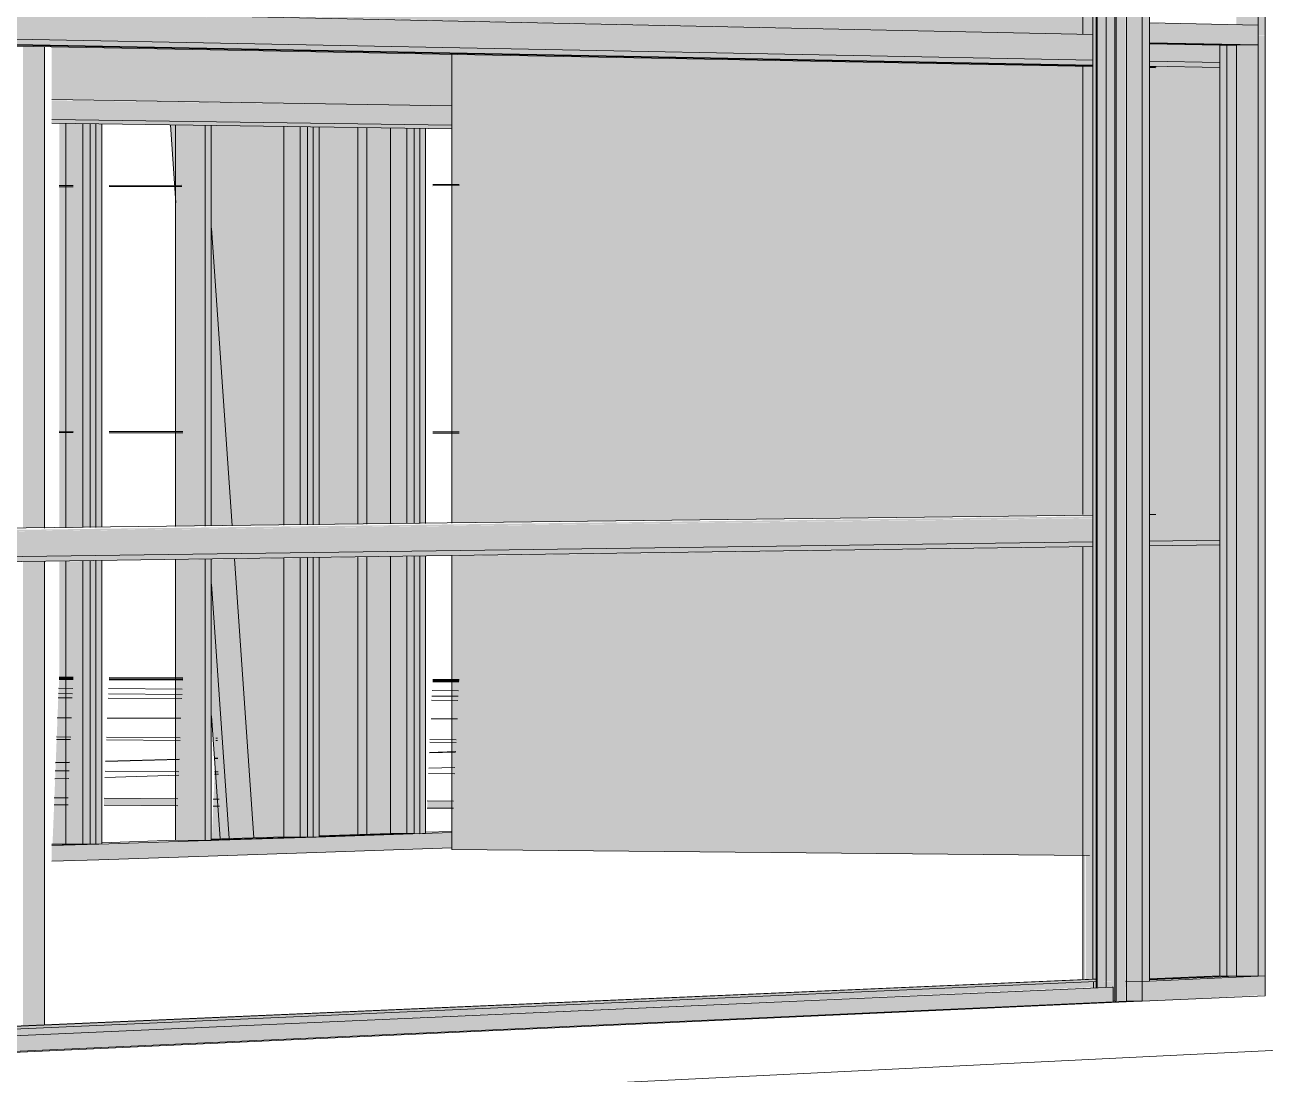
# Model space of a CAD drawing. Header units: inches. Extents: x 30764 to 92544, y -36095 to 66.
# Drawn here: x 92529.21422 to 92529.2595, y 65.97327 to 66.01159 of the extents above; entities that cross this region are included whole.
import ezdxf

# ---------------------------------------------------------------- set-up
doc = ezdxf.new("R2010")
doc.units = ezdxf.units.IN
doc.header["$MEASUREMENT"] = 0
doc.linetypes.add('Dash 1_16_', pattern=[0.125, 0.0625, -0.0625])
doc.linetypes.add('Hidden', pattern=[0.28125, 0.1875, -0.09375])
for name, color, linetype, lineweight in [('A-FLOR', 192, 'Continuous', 13), ('A-FLOR-CLRS', 90, 'Dash 1_16_', 9), ('A-FLOR-OTLN', 90, 'Continuous', 9), ('A-GLAZ-CURT', 52, 'Continuous', 9), ('A-GLAZ-CWMG', 51, 'Continuous', 9), ('A-PROP-SBCK', 71, 'Hidden', 50), ('A-WALL-PATT', 111, 'Continuous', 13), ('C-BLDG-PADS', 91, 'Continuous', 9), ('C-TOPO', 7, 'Continuous', 9), ('Conc', 7, 'Continuous', 9), ('I-WALL', 2, 'Continuous', 13), ('L-SITE-WALL', 31, 'Continuous', 13), ('S-BEAM', 12, 'Continuous', 9), ('S-COLS', 52, 'Continuous', 9)]:
    doc.layers.add(name, color=color, linetype=linetype, lineweight=lineweight)

# ---------------------------------------------------------------- blocks, each defined once
blk = doc.blocks.new('FP_75-Looking North East Copy 1')
at = {"layer": 'A-WALL-PATT', "lineweight": 9}
for p, q in [((31214.055148, 66.005721), (31214.054635, 66.00572)), ((31214.055148, 66.005675), (31214.054635, 66.005673)), ((31214.059104, 66.005733), (31214.056458, 66.005725)), ((31214.059108, 66.005686), (31214.056458, 66.005678)), ((31214.069226, 66.005762), (31214.068266, 66.005759)), ((31214.069226, 66.005715), (31214.068266, 66.005712)), ((31214.055148, 65.996744), (31214.05463, 65.996745)), ((31214.055148, 65.996698), (31214.05463, 65.996698)), ((31214.059149, 65.996737), (31214.056458, 65.996742)), ((31214.059149, 65.996691), (31214.056458, 65.996695)), ((31214.069226, 65.996721), (31214.068266, 65.996723)), ((31214.069226, 65.996674), (31214.068266, 65.996676)), ((31214.055148, 65.987767), (31214.054632, 65.98777)), ((31214.059149, 65.987742), (31214.056458, 65.987759)), ((31214.069226, 65.98768), (31214.068266, 65.987686))]:
    blk.add_line(p, q, dxfattribs=at)

msp = doc.modelspace()

# ---------------------------------------------------------------- hatches: boundary and pattern name
at = {"layer": 'A-FLOR', "lineweight": 5}
h = msp.add_hatch(color=256, dxfattribs=at)
h.paths.add_polyline_path([(92529.229868, 65.982985), (92529.229868, 65.983243), (92529.228909, 65.983251), (92529.228909, 65.982993)], flags=0)
h.paths.add_polyline_path([(92529.219799, 65.98307), (92529.219799, 65.983327), (92529.21711, 65.98335), (92529.21711, 65.983093), (92529.218482, 65.983082)], flags=0)
h.paths.add_polyline_path([(92529.212287, 65.983134), (92529.212287, 65.98339), (92529.210917, 65.983401), (92529.210917, 65.983146)], flags=0)
h.paths.add_polyline_path([(92529.209897, 65.983155), (92529.209897, 65.983167), (92529.209778, 65.983156)], flags=0)
at = {"layer": 'A-GLAZ-CURT', "transparency": 33554458}
for points in [[(92529.255274, 65.97672), (92529.258448, 65.976862), (92529.258447, 66.010847), (92529.257835, 66.010844), (92529.257835, 65.976866), (92529.255276, 65.976754)], [(92529.255284, 65.976753), (92529.25529, 65.976754), (92529.25529, 65.992565), (92529.257836, 65.992601), (92529.257836, 65.993699), (92529.25529, 65.993705), (92529.25529, 66.010022), (92529.255515, 66.010049), (92529.255483, 66.010076), (92529.257836, 66.010031), (92529.257835, 66.010844), (92529.255276, 66.010897), (92529.255284, 65.976861)]]:
    msp.add_hatch(color=256, dxfattribs=at).paths.add_polyline_path(points, flags=0)
h = msp.add_hatch(color=256, dxfattribs=at)
h.paths.add_polyline_path([(92529.25529, 65.976754), (92529.257836, 65.976878), (92529.257836, 65.992601), (92529.25529, 65.992565), (92529.25529, 65.976861)], flags=0)
h.paths.add_polyline_path([(92529.257836, 65.993699), (92529.257836, 66.010031), (92529.255515, 66.010049), (92529.25549, 66.010019), (92529.25529, 66.010022), (92529.25529, 65.993705), (92529.255355, 65.993706), (92529.257591, 65.993699)], flags=0)
at = {"layer": 'A-GLAZ-CURT', "lineweight": 5, "transparency": 33554458}
h = msp.add_hatch(color=256, dxfattribs=at)
h.paths.add_polyline_path([(92529.215205, 65.981631), (92529.216602, 65.981688), (92529.216602, 65.99201), (92529.21572, 65.991998), (92529.21572, 65.981684), (92529.215207, 65.981667)], flags=0)
h.paths.add_polyline_path([(92529.21572, 65.993226), (92529.216602, 65.993236), (92529.216602, 66.007971), (92529.21572, 66.007983), (92529.21572, 65.993488)], flags=0)
h = msp.add_hatch(color=256, dxfattribs=at)
h.paths.add_polyline_path([(92529.21599, 65.98772), (92529.21599, 65.99199), (92529.215477, 65.991983), (92529.215477, 65.987724)], flags=0)
h.paths.add_polyline_path([(92529.215477, 65.993213), (92529.21599, 65.993219), (92529.21599, 66.007991), (92529.215477, 66.007999), (92529.215477, 65.993483)], flags=0)
h = msp.add_hatch(color=256, dxfattribs=at)
h.paths.add_polyline_path([(92529.221023, 65.981818), (92529.224543, 65.981943), (92529.224543, 65.992122), (92529.22367, 65.99211), (92529.22367, 65.981939), (92529.221024, 65.981854)], flags=0)
h.paths.add_polyline_path([(92529.22367, 65.99332), (92529.224543, 65.993331), (92529.224543, 66.00786), (92529.22367, 66.007872), (92529.22367, 65.993461)], flags=0)
h = msp.add_hatch(color=256, dxfattribs=at)
h.paths.add_polyline_path([(92529.221346, 65.981864), (92529.223677, 65.981942), (92529.223677, 65.992109), (92529.221035, 65.992072), (92529.22105, 65.986126), (92529.221341, 65.981933)], flags=0)
h.paths.add_polyline_path([(92529.221035, 65.993288), (92529.223677, 65.99332), (92529.223677, 66.007872), (92529.221036, 66.007909), (92529.221035, 65.99347)], flags=0)
h = msp.add_hatch(color=256, dxfattribs=at)
h.paths.add_polyline_path([(92529.224961, 65.981945), (92529.228431, 65.982068), (92529.228431, 65.992177), (92529.227562, 65.992164), (92529.227562, 65.982065), (92529.224963, 65.981981)], flags=0)
h.paths.add_polyline_path([(92529.227562, 65.993366), (92529.228431, 65.993377), (92529.228431, 66.007805), (92529.227562, 66.007817), (92529.227562, 65.993448)], flags=0)
h = msp.add_hatch(color=256, dxfattribs=at)
h.paths.add_polyline_path([(92529.224968, 65.981981), (92529.227562, 65.982068), (92529.227562, 65.992164), (92529.224968, 65.992128), (92529.224968, 65.982058)], flags=0)
h.paths.add_polyline_path([(92529.224968, 65.993335), (92529.227562, 65.993366), (92529.227562, 66.007817), (92529.224968, 66.007854), (92529.224968, 65.993457)], flags=0)
h = msp.add_hatch(color=256, dxfattribs=at)
h.paths.add_polyline_path([(92529.21523, 65.981666), (92529.215744, 65.981686), (92529.215802, 65.983104), (92529.215289, 65.983109), (92529.21523, 65.981676)], flags=0)
h.paths.add_polyline_path([(92529.215976, 65.987361), (92529.21599, 65.98772), (92529.215477, 65.987724), (92529.215462, 65.987364)], flags=0)
for points in [[(92529.215802, 65.983104), (92529.215968, 65.987361), (92529.215454, 65.987364), (92529.215289, 65.983109)], [(92529.221327, 65.983057), (92529.221217, 65.986117), (92529.221098, 65.983059)], [(92529.221048, 65.981853), (92529.22136, 65.981863), (92529.221327, 65.983057), (92529.221098, 65.983059), (92529.221051, 65.981932)]]:
    msp.add_hatch(color=256, dxfattribs=at).paths.add_polyline_path(points, flags=0)
at = {"layer": 'A-GLAZ-CWMG', "lineweight": 5}
h = msp.add_hatch(color=256, dxfattribs=at)
h.paths.add_polyline_path([(92529.254012, 65.975946), (92529.254012, 65.976676), (92529.253695, 65.976664), (92529.253695, 65.976442), (92529.253952, 65.976451), (92529.253952, 65.975947)], flags=0)
h.paths.add_polyline_path([(92529.253695, 66.011296), (92529.254012, 66.011303), (92529.254012, 66.028375), (92529.253952, 66.028362), (92529.253952, 66.027424), (92529.253695, 66.027423), (92529.253695, 66.011303)], flags=0)
for points in [[(92529.254055, 65.975925), (92529.254055, 66.028374), (92529.254011, 66.028362), (92529.254011, 65.975925)], [(92529.254055, 65.975925), (92529.2544, 65.975942), (92529.2544, 66.027971), (92529.2544, 66.028), (92529.2544, 66.028364), (92529.254055, 66.028362), (92529.254055, 65.975942)], [(92529.255272, 66.011298), (92529.255272, 66.027971), (92529.255008, 66.027959), (92529.255008, 66.011303), (92529.25506, 66.011302)], [(92529.253232, 65.976422), (92529.253599, 65.976452), (92529.253599, 65.976681), (92529.253695, 65.976685), (92529.253695, 66.011296), (92529.253599, 66.011295), (92529.253599, 66.027439), (92529.253232, 66.027458), (92529.253232, 66.027224), (92529.253327, 66.027219), (92529.253327, 66.027128), (92529.253232, 66.027126), (92529.253232, 65.976747), (92529.253327, 65.976746), (92529.253327, 65.976655), (92529.253232, 65.976651), (92529.253232, 65.976451)], [(92529.259236, 66.011575), (92529.259236, 66.027762), (92529.258447, 66.027746), (92529.258447, 66.011592), (92529.259002, 66.01158)], [(92529.259496, 66.011208), (92529.259496, 66.027748), (92529.259236, 66.027736), (92529.259236, 66.011213)], [(92529.259236, 66.010851), (92529.259236, 66.011575), (92529.255272, 66.01164), (92529.255272, 66.010933), (92529.259001, 66.010856)], [(92529.255008, 65.976664), (92529.255272, 65.976685), (92529.255272, 66.011298), (92529.255008, 66.011295), (92529.255008, 65.976685)], [(92529.259236, 65.97685), (92529.259496, 65.976862), (92529.259496, 66.011208), (92529.259236, 66.011205), (92529.259236, 65.978451)], [(92529.259236, 65.97685), (92529.259236, 66.010851), (92529.258447, 66.010844), (92529.258447, 65.976859), (92529.259002, 65.976853)], [(92529.224853, 65.981369), (92529.228738, 65.981498), (92529.228738, 65.982058), (92529.224853, 65.98193), (92529.224853, 65.981509)], [(92529.228738, 65.981498), (92529.229805, 65.981533), (92529.229805, 65.982093), (92529.228738, 65.982055)], [(92529.215205, 65.981048), (92529.216917, 65.981105), (92529.216917, 65.981677), (92529.215205, 65.981622), (92529.215205, 65.981552)], [(92529.216917, 65.981105), (92529.220913, 65.981238), (92529.220913, 65.981806), (92529.216917, 65.981674)], [(92529.220913, 65.981238), (92529.224853, 65.981369), (92529.224853, 65.981933), (92529.220913, 65.981803), (92529.220913, 65.981509)], [(92529.200955, 65.974439), (92529.253223, 65.976725), (92529.253223, 65.97665), (92529.253326, 65.976655), (92529.253326, 65.976746), (92529.200955, 65.974458)], [(92529.200956, 65.974106), (92529.253224, 65.976452), (92529.253203, 65.976724), (92529.200956, 65.974439)], [(92529.255008, 65.975935), (92529.259496, 65.976169), (92529.259496, 65.976862), (92529.255008, 65.976664), (92529.255008, 65.975938)], [(92529.200954, 65.97352), (92529.253951, 65.97592), (92529.253951, 65.976451), (92529.200954, 65.974104), (92529.200954, 65.973591)]]:
    msp.add_hatch(color=256, dxfattribs=at).paths.add_polyline_path(points, flags=0)
h = msp.add_hatch(color=256, dxfattribs=at)
h.paths.add_polyline_path([(92529.253599, 66.011295), (92529.253695, 66.011303), (92529.253695, 66.027435), (92529.253599, 66.027423), (92529.253599, 66.011303)], flags=0)
h.paths.add_polyline_path([(92529.25443, 66.0113), (92529.255008, 66.011303), (92529.255008, 66.027985), (92529.25443, 66.027958), (92529.25443, 66.011303)], flags=0)
h = msp.add_hatch(color=256, dxfattribs=at)
h.paths.add_polyline_path([(92529.253224, 65.976421), (92529.253232, 65.976452), (92529.253224, 65.976451)], flags=0)
h.paths.add_polyline_path([(92529.253203, 65.976741), (92529.253232, 65.976748), (92529.253232, 66.027127), (92529.253202, 66.027126), (92529.253203, 65.976746)], flags=0)
h = msp.add_hatch(color=256, dxfattribs=at)
h.paths.add_polyline_path([(92529.255008, 65.976664), (92529.255008, 66.011303), (92529.25443, 66.0113), (92529.25443, 65.976671), (92529.254708, 65.976668)], flags=0)
h.paths.add_polyline_path([(92529.254012, 65.976676), (92529.254012, 66.011298), (92529.253695, 66.011296), (92529.253695, 65.976679)], flags=0)
h = msp.add_hatch(color=256, dxfattribs=at)
h.paths.add_polyline_path([(92529.216806, 65.981679), (92529.216806, 65.992013), (92529.216602, 65.99201), (92529.216602, 65.98168)], flags=0)
h.paths.add_polyline_path([(92529.216602, 65.993236), (92529.216806, 65.993239), (92529.216806, 66.007968), (92529.216602, 66.007971), (92529.216602, 65.993485)], flags=0)
h = msp.add_hatch(color=256, dxfattribs=at)
h.paths.add_polyline_path([(92529.216806, 65.981674), (92529.217028, 65.981681), (92529.217028, 65.992016), (92529.216806, 65.992013), (92529.216806, 65.982384)], flags=0)
h.paths.add_polyline_path([(92529.216806, 65.993239), (92529.217028, 65.993241), (92529.217028, 66.007965), (92529.216806, 66.007968), (92529.216806, 65.993484)], flags=0)
h = msp.add_hatch(color=256, dxfattribs=at)
h.paths.add_polyline_path([(92529.220803, 65.981807), (92529.220803, 65.992069), (92529.219723, 65.992054), (92529.219723, 65.981813), (92529.219833, 65.981816)], flags=0)
h.paths.add_polyline_path([(92529.219723, 65.993273), (92529.220803, 65.993286), (92529.220803, 66.007912), (92529.219723, 66.007927), (92529.219723, 65.993474)], flags=0)
h = msp.add_hatch(color=256, dxfattribs=at)
h.paths.add_polyline_path([(92529.220803, 65.981803), (92529.221023, 65.981818), (92529.221023, 65.992073), (92529.220803, 65.992069), (92529.220803, 65.981812)], flags=0)
h.paths.add_polyline_path([(92529.220803, 65.993286), (92529.221023, 65.993289), (92529.221023, 66.007909), (92529.220803, 66.007912), (92529.220803, 65.993471)], flags=0)
h = msp.add_hatch(color=256, dxfattribs=at)
h.paths.add_polyline_path([(92529.224745, 65.981934), (92529.224745, 65.992125), (92529.224543, 65.992122), (92529.224543, 65.981936)], flags=0)
h.paths.add_polyline_path([(92529.224543, 65.993331), (92529.224745, 65.993333), (92529.224745, 66.007857), (92529.224543, 66.00786), (92529.224543, 65.993458)], flags=0)
h = msp.add_hatch(color=256, dxfattribs=at)
h.paths.add_polyline_path([(92529.224745, 65.98193), (92529.224961, 65.981945), (92529.224961, 65.992128), (92529.224745, 65.992125), (92529.224745, 65.981938)], flags=0)
h.paths.add_polyline_path([(92529.224745, 65.993333), (92529.224961, 65.993336), (92529.224961, 66.007854), (92529.224745, 66.007857), (92529.224745, 65.993458)], flags=0)
h = msp.add_hatch(color=256, dxfattribs=at)
h.paths.add_polyline_path([(92529.228632, 65.982059), (92529.228626, 65.992179), (92529.228431, 65.992177), (92529.228431, 65.982061), (92529.228626, 65.982059)], flags=0)
h.paths.add_polyline_path([(92529.228431, 65.993377), (92529.228632, 65.993379), (92529.228626, 66.007802), (92529.228431, 66.007805), (92529.228431, 65.993445)], flags=0)
h = msp.add_hatch(color=256, dxfattribs=at)
h.paths.add_polyline_path([(92529.228632, 65.982055), (92529.228845, 65.982062), (92529.228845, 65.992182), (92529.228632, 65.992179), (92529.228632, 65.982495)], flags=0)
h.paths.add_polyline_path([(92529.228632, 65.993379), (92529.228845, 65.993382), (92529.228845, 66.007799), (92529.228632, 66.007802), (92529.228632, 65.993445)], flags=0)
at = {"layer": 'A-GLAZ-CWMG'}
h = msp.add_hatch(color=256, dxfattribs=at)
h.paths.add_polyline_path([(92529.255008, 65.975935), (92529.255008, 65.976664), (92529.2544, 65.976664), (92529.25443, 65.975942), (92529.254964, 65.975936)], flags=0)
h.paths.add_polyline_path([(92529.253599, 65.976438), (92529.253695, 65.976452), (92529.253695, 65.976679), (92529.253599, 65.976664), (92529.253599, 65.976451)], flags=0)
at = {"layer": 'I-WALL', "lineweight": 5}
h = msp.add_hatch(color=256, dxfattribs=at)
h.paths.add_polyline_path([(92529.253077, 65.981265), (92529.253077, 65.992525), (92529.229803, 65.992196), (92529.229803, 65.98148), (92529.244694, 65.981343)], flags=0)
h.paths.add_polyline_path([(92529.229803, 65.993393), (92529.253077, 65.993671), (92529.253077, 66.010077), (92529.229803, 66.01052), (92529.229803, 65.993441)], flags=0)
h.paths.add_polyline_path([(92529.253077, 66.011247), (92529.253077, 66.019511), (92529.24322, 66.019841), (92529.243591, 66.019327), (92529.24387, 66.018722), (92529.244022, 66.018144), (92529.244063, 66.017409), (92529.244011, 66.01688), (92529.243826, 66.016244), (92529.243444, 66.01555), (92529.243111, 66.015125), (92529.242611, 66.014695), (92529.242042, 66.014374), (92529.241424, 66.014174), (92529.240782, 66.014104), (92529.237724, 66.014174), (92529.237555, 66.014104), (92529.237152, 66.013974), (92529.236626, 66.013916), (92529.229803, 66.014088), (92529.229803, 66.011741), (92529.249072, 66.011332)], flags=0)
at = {"layer": 'L-SITE-WALL', "lineweight": 5}
h = msp.add_hatch(color=256, dxfattribs=at)
h.paths.add_polyline_path([(92529.229803, 66.008628), (92529.229803, 66.01052), (92529.215203, 66.010796), (92529.215203, 66.008855), (92529.227173, 66.008669)], flags=0)
h.paths.add_polyline_path([(92529.212196, 66.008902), (92529.212196, 66.010853), (92529.187235, 66.011325), (92529.187235, 66.009289), (92529.209627, 66.008942)], flags=0)
h.paths.add_polyline_path([(92529.229803, 66.011741), (92529.229803, 66.014088), (92529.215203, 66.014456), (92529.215203, 66.012049), (92529.227173, 66.011797)], flags=0)
h.paths.add_polyline_path([(92529.212196, 66.012113), (92529.212196, 66.014531), (92529.187235, 66.015159), (92529.187235, 66.01264), (92529.209627, 66.012167)], flags=0)
h.paths.add_polyline_path([(92529.349391, 66.027613), (92529.349391, 66.027742), (92529.17382, 66.038908), (92529.17382, 66.037672), (92529.19385, 66.037167), (92529.343189, 66.027787)], flags=0)
at = {"layer": 'S-BEAM', "lineweight": 5}
for points in [[(92529.253203, 66.011163), (92529.253202, 66.01123), (92529.186975, 66.012612), (92529.186975, 66.012552), (92529.248817, 66.011255)], [(92529.253202, 66.0103), (92529.253202, 66.011163), (92529.186975, 66.012552), (92529.186975, 66.011581), (92529.248817, 66.010385)], [(92529.253202, 66.010119), (92529.253202, 66.0103), (92529.186975, 66.011581), (92529.186976, 66.011378), (92529.252873, 66.010126)], [(92529.253209, 66.010062), (92529.253209, 66.010093), (92529.186981, 66.011348), (92529.186981, 66.011313), (92529.250463, 66.010114)], [(92529.253209, 66.010093), (92529.253209, 66.01012), (92529.250488, 66.010144)], [(92529.200956, 65.99294), (92529.253203, 65.993581), (92529.253202, 65.99364), (92529.200956, 65.992988), (92529.200956, 65.992948)], [(92529.200956, 65.991992), (92529.253202, 65.992708), (92529.253202, 65.993571), (92529.200956, 65.99294), (92529.200956, 65.99286)], [(92529.200956, 65.991803), (92529.253202, 65.992536), (92529.253202, 65.992708), (92529.200956, 65.991992)]]:
    msp.add_hatch(color=256, dxfattribs=at).paths.add_polyline_path(points, flags=0)
h = msp.add_hatch(color=256, dxfattribs=at)
h.paths.add_polyline_path([(92529.229803, 66.008588), (92529.229804, 66.008625), (92529.215203, 66.008831), (92529.215203, 66.008813), (92529.227174, 66.008628)], flags=0)
h.paths.add_polyline_path([(92529.212197, 66.00886), (92529.212197, 66.008898), (92529.187236, 66.00926), (92529.187236, 66.009246), (92529.209628, 66.0089)], flags=0)
h = msp.add_hatch(color=256, dxfattribs=at)
h.paths.add_polyline_path([(92529.229803, 66.007924), (92529.229803, 66.008588), (92529.215203, 66.008813), (92529.215203, 66.008132), (92529.227174, 66.007961)], flags=0)
h.paths.add_polyline_path([(92529.212197, 66.008175), (92529.212197, 66.00886), (92529.187236, 66.009246), (92529.187236, 66.008531), (92529.209628, 66.008212)], flags=0)
h = msp.add_hatch(color=256, dxfattribs=at)
h.paths.add_polyline_path([(92529.229804, 66.007786), (92529.229803, 66.007924), (92529.215203, 66.008132), (92529.215203, 66.00799), (92529.229548, 66.007789)], flags=0)
h.paths.add_polyline_path([(92529.212197, 66.008033), (92529.212197, 66.008175), (92529.187236, 66.008531), (92529.187236, 66.008382), (92529.212095, 66.008034)], flags=0)
at = {"layer": 'S-COLS', "lineweight": 5}
h = msp.add_hatch(color=256, dxfattribs=at)
h.paths.add_polyline_path([(92529.219735, 66.005093), (92529.219735, 66.007928), (92529.219538, 66.00793), (92529.219584, 66.007269)], flags=0)
h.paths.add_polyline_path([(92529.217834, 66.037306), (92529.217003, 66.049284), (92529.216669, 66.049313), (92529.2175, 66.037328)], flags=0)
h.paths.add_polyline_path([(92529.216869, 66.051215), (92529.21604, 66.063175), (92529.215705, 66.063212), (92529.216535, 66.051246)], flags=0)
h = msp.add_hatch(color=256, dxfattribs=at)
h.paths.add_polyline_path([(92529.214153, 65.975041), (92529.214921, 65.975075), (92529.214921, 65.991999), (92529.214153, 65.991988), (92529.214153, 65.975957)], flags=0)
h.paths.add_polyline_path([(92529.214153, 65.993217), (92529.214921, 65.993226), (92529.214921, 66.010785), (92529.214153, 66.0108), (92529.214153, 65.993499)], flags=0)
h.paths.add_polyline_path([(92529.214921, 66.012038), (92529.214921, 66.029078), (92529.214153, 66.029117), (92529.214153, 66.012054), (92529.214784, 66.01204)], flags=0)
h = msp.add_hatch(color=256, dxfattribs=at)
h.paths.add_polyline_path([(92529.252842, 65.97673), (92529.252931, 65.976747), (92529.252929, 65.992532), (92529.252842, 65.99253), (92529.252842, 65.976745)], flags=0)
h.paths.add_polyline_path([(92529.252842, 65.993676), (92529.252931, 65.993677), (92529.252904, 66.010068), (92529.252842, 66.010069), (92529.252842, 65.993912)], flags=0)
h.paths.add_polyline_path([(92529.252931, 66.011236), (92529.252926, 66.024539), (92529.252842, 66.024543), (92529.252854, 66.011238), (92529.252902, 66.011237)], flags=0)
h = msp.add_hatch(color=256, dxfattribs=at)
h.paths.add_polyline_path([(92529.252952, 65.976735), (92529.253214, 65.976747), (92529.253214, 65.992536), (92529.252952, 65.992532), (92529.252952, 65.976745)], flags=0)
h.paths.add_polyline_path([(92529.252952, 65.993678), (92529.253214, 65.993681), (92529.253214, 66.010062), (92529.252952, 66.010067), (92529.252952, 65.993912)], flags=0)
h.paths.add_polyline_path([(92529.253214, 66.01123), (92529.253214, 66.024526), (92529.252952, 66.024538), (92529.252952, 66.011236)], flags=0)
h = msp.add_hatch(color=256, dxfattribs=at)
h.paths.add_polyline_path([(92529.252932, 65.976734), (92529.252952, 65.976747), (92529.252932, 65.976745)], flags=0)
h.paths.add_polyline_path([(92529.252932, 65.993677), (92529.252952, 65.993678), (92529.252932, 65.993912)], flags=0)
h = msp.add_hatch(color=256, dxfattribs=at)
h.paths.add_polyline_path([(92529.214921, 65.975075), (92529.214933, 65.975075), (92529.214921, 65.975957)], flags=0)
h.paths.add_polyline_path([(92529.214921, 65.993226), (92529.214933, 65.993226), (92529.214921, 65.993496)], flags=0)

# ---------------------------------------------------------------- linework, layer by layer
at = {"layer": 'A-FLOR'}
for p, q in [((92529.215968, 65.987361), (92529.215452, 65.987365)), ((92529.219967, 65.987336), (92529.217277, 65.987353)), ((92529.230044, 65.987272), (92529.229084, 65.987278)), ((92529.215287, 65.983365), (92529.215802, 65.98336)), ((92529.215802, 65.983104), (92529.215287, 65.983109)), ((92529.21711, 65.98335), (92529.219799, 65.983327)), ((92529.219799, 65.98307), (92529.21711, 65.983093)), ((92529.221098, 65.983316), (92529.221309, 65.983314)), ((92529.221327, 65.983057), (92529.221098, 65.983059)), ((92529.228909, 65.983251), (92529.229868, 65.983243)), ((92529.229868, 65.982985), (92529.228909, 65.982993))]:
    msp.add_line(p, q, dxfattribs=at)
at = {"layer": 'A-FLOR-CLRS', "linetype": 'Continuous'}
for p, q in [((92529.229921, 65.984469), (92529.228961, 65.984442)), ((92529.215831, 65.984075), (92529.215316, 65.984061)), ((92529.219835, 65.984187), (92529.217142, 65.984112)), ((92529.221284, 65.984227), (92529.221137, 65.984223)), ((92529.215287, 65.983365), (92529.215802, 65.98336)), ((92529.21711, 65.98335), (92529.219799, 65.983327)), ((92529.221098, 65.983316), (92529.221309, 65.983314)), ((92529.228909, 65.983251), (92529.229868, 65.983243))]:
    msp.add_line(p, q, dxfattribs=at)
at = {"layer": 'A-FLOR-OTLN'}
for p, q in [((92529.215444, 65.987171), (92529.21596, 65.987167)), ((92529.217269, 65.987159), (92529.219959, 65.987141)), ((92529.229075, 65.987082), (92529.230035, 65.987076)), ((92529.215953, 65.987012), (92529.215437, 65.987016)), ((92529.219953, 65.986986), (92529.217262, 65.987004)), ((92529.230028, 65.98692), (92529.229069, 65.986927)), ((92529.215375, 65.985496), (92529.21589, 65.985492)), ((92529.215378, 65.985589), (92529.215894, 65.985585)), ((92529.217199, 65.985483), (92529.219889, 65.985463)), ((92529.217203, 65.985575), (92529.219892, 65.985556)), ((92529.221189, 65.985453), (92529.221251, 65.985453)), ((92529.221193, 65.985546), (92529.221248, 65.985546)), ((92529.229002, 65.985396), (92529.229962, 65.985389)), ((92529.229006, 65.98549), (92529.229966, 65.985483)), ((92529.217166, 65.984706), (92529.21986, 65.984779)), ((92529.221161, 65.984798), (92529.221269, 65.984801)), ((92529.221162, 65.984814), (92529.221268, 65.984816)), ((92529.228985, 65.985009), (92529.229946, 65.985035)), ((92529.228986, 65.985024), (92529.229947, 65.98505)), ((92529.215328, 65.984354), (92529.215843, 65.98435)), ((92529.215339, 65.984641), (92529.215855, 65.984655)), ((92529.21534, 65.984657), (92529.215856, 65.984671)), ((92529.217151, 65.98434), (92529.21984, 65.984319)), ((92529.217166, 65.984691), (92529.219859, 65.984763)), ((92529.22114, 65.984309), (92529.221282, 65.984308)), ((92529.228952, 65.984247), (92529.229911, 65.98424))]:
    msp.add_line(p, q, dxfattribs=at)
for points in [[(92529.2154, 65.986285, 0), (92529.215658, 65.986284, 0), (92529.215917, 65.986283, 0)], [(92529.217231, 65.986279, 0), (92529.217768, 65.986277, 0), (92529.218305, 65.986275, 0), (92529.218843, 65.986273, 0), (92529.219381, 65.986272, 0), (92529.21992, 65.98627, 0)], [(92529.229047, 65.986252, 0), (92529.229529, 65.986252, 0), (92529.23001, 65.986251, 0)]]:
    msp.add_polyline3d(points, dxfattribs=at)
at = {"layer": 'A-GLAZ-CURT'}
for p, q in [((92529.258447, 66.010847), (92529.255274, 66.010913)), ((92529.255275, 66.010903), (92529.258097, 66.010845)), ((92529.258097, 66.010845), (92529.258447, 66.010847)), ((92529.258097, 66.010845), (92529.258097, 65.976863)), ((92529.258447, 65.976859), (92529.258447, 66.010847)), ((92529.216331, 66.007975), (92529.216331, 65.993233)), ((92529.216602, 65.993236), (92529.216602, 66.007971)), ((92529.224274, 66.007863), (92529.224274, 65.993327)), ((92529.224543, 65.993331), (92529.224543, 66.00786)), ((92529.228164, 66.007809), (92529.228164, 65.993374)), ((92529.228431, 65.993377), (92529.228431, 66.007805)), ((92529.216602, 65.981676), (92529.216602, 65.99201)), ((92529.224274, 65.992118), (92529.224274, 65.981934)), ((92529.224543, 65.981932), (92529.224543, 65.992122)), ((92529.228164, 65.992173), (92529.228164, 65.982059)), ((92529.228431, 65.982057), (92529.228431, 65.992177)), ((92529.216331, 65.992007), (92529.216331, 65.981678)), ((92529.224961, 65.981945), (92529.228431, 65.982057)), ((92529.228164, 65.982059), (92529.224962, 65.981956)), ((92529.228164, 65.982059), (92529.228431, 65.982057)), ((92529.216331, 65.981678), (92529.215204, 65.981642)), ((92529.215204, 65.981631), (92529.216602, 65.981676)), ((92529.216331, 65.981678), (92529.216602, 65.981676)), ((92529.224274, 65.981934), (92529.221023, 65.981829)), ((92529.221023, 65.981818), (92529.224543, 65.981932)), ((92529.224274, 65.981934), (92529.224543, 65.981932)), ((92529.255274, 65.97672), (92529.258447, 65.976859)), ((92529.258097, 65.976863), (92529.255275, 65.976739)), ((92529.258097, 65.976863), (92529.258447, 65.976859))]:
    msp.add_line(p, q, dxfattribs=at)
at = {"layer": 'A-GLAZ-CWMG'}
for p, q in [((92529.254011, 65.975925), (92529.254011, 66.028353)), ((92529.254055, 65.975925), (92529.254055, 66.028354)), ((92529.25443, 65.975942), (92529.25443, 66.028334)), ((92529.255008, 66.027985), (92529.255008, 66.011303)), ((92529.255272, 66.011298), (92529.255272, 66.027971)), ((92529.253326, 65.976424), (92529.253326, 66.027456)), ((92529.253359, 65.976425), (92529.253359, 66.027455)), ((92529.253695, 65.97644), (92529.253695, 66.027437)), ((92529.259236, 66.027762), (92529.259236, 66.011213)), ((92529.259496, 66.011208), (92529.259496, 66.027748)), ((92529.253202, 65.976741), (92529.253202, 66.027134)), ((92529.255272, 66.010933), (92529.255272, 66.011662)), ((92529.259236, 66.011575), (92529.255272, 66.011662)), ((92529.259236, 66.011575), (92529.259236, 66.010851)), ((92529.255008, 66.011303), (92529.255008, 65.976664)), ((92529.255272, 65.976676), (92529.255272, 66.011298)), ((92529.259236, 66.011213), (92529.259236, 65.97685)), ((92529.259496, 65.976862), (92529.259496, 66.011208)), ((92529.255272, 66.010933), (92529.259236, 66.010851)), ((92529.255276, 66.010897), (92529.257835, 66.010844)), ((92529.257835, 66.01086), (92529.257835, 65.993694)), ((92529.258447, 66.010847), (92529.257835, 66.010844)), ((92529.259236, 66.010851), (92529.258447, 66.010847)), ((92529.21572, 65.993226), (92529.21572, 66.007983)), ((92529.216806, 66.007968), (92529.216806, 65.993239)), ((92529.217028, 66.007965), (92529.217028, 65.993241)), ((92529.219723, 65.993273), (92529.219723, 66.007927)), ((92529.220803, 66.007912), (92529.220803, 65.993286)), ((92529.221023, 66.007909), (92529.221023, 65.993289)), ((92529.22367, 65.99332), (92529.22367, 66.007872)), ((92529.224745, 66.007857), (92529.224745, 65.993333)), ((92529.224961, 66.007854), (92529.224961, 65.993336)), ((92529.227562, 65.993366), (92529.227562, 66.007817)), ((92529.228632, 66.007802), (92529.228632, 65.993379)), ((92529.228845, 66.007799), (92529.228845, 65.993382)), ((92529.257835, 65.993686), (92529.257835, 65.976866)), ((92529.216806, 65.992013), (92529.216806, 65.981674)), ((92529.217028, 65.992016), (92529.217028, 65.981681)), ((92529.219723, 65.981813), (92529.219723, 65.992054)), ((92529.220803, 65.992069), (92529.220803, 65.981803)), ((92529.221023, 65.992073), (92529.221023, 65.98181)), ((92529.22367, 65.981939), (92529.22367, 65.99211)), ((92529.224745, 65.992125), (92529.224745, 65.98193)), ((92529.224961, 65.992128), (92529.224961, 65.981937)), ((92529.227562, 65.982065), (92529.227562, 65.992164)), ((92529.228632, 65.992179), (92529.228632, 65.982055)), ((92529.228845, 65.992182), (92529.228845, 65.982062)), ((92529.21572, 65.981684), (92529.21572, 65.991998)), ((92529.224853, 65.981933), (92529.228738, 65.982058)), ((92529.224963, 65.981981), (92529.227562, 65.982065)), ((92529.228431, 65.982057), (92529.227562, 65.982065)), ((92529.228632, 65.982055), (92529.228431, 65.982057)), ((92529.228845, 65.982062), (92529.228632, 65.982055)), ((92529.228738, 65.982058), (92529.229805, 65.982093)), ((92529.228847, 65.982106), (92529.229807, 65.982137)), ((92529.215203, 65.981622), (92529.216917, 65.981677)), ((92529.215205, 65.981667), (92529.21572, 65.981684)), ((92529.216602, 65.981676), (92529.21572, 65.981684)), ((92529.216806, 65.981674), (92529.216602, 65.981676)), ((92529.217028, 65.981681), (92529.216806, 65.981674)), ((92529.216917, 65.981677), (92529.220913, 65.981806)), ((92529.21703, 65.981726), (92529.219723, 65.981813)), ((92529.220803, 65.981803), (92529.219723, 65.981813)), ((92529.221023, 65.98181), (92529.220803, 65.981803)), ((92529.220913, 65.981806), (92529.224853, 65.981933)), ((92529.221024, 65.981854), (92529.22367, 65.981939)), ((92529.224543, 65.981932), (92529.22367, 65.981939)), ((92529.224745, 65.98193), (92529.224543, 65.981932)), ((92529.224961, 65.981937), (92529.224745, 65.98193)), ((92529.216917, 65.981105), (92529.220913, 65.981238)), ((92529.220913, 65.981238), (92529.224853, 65.981369)), ((92529.224853, 65.981369), (92529.228738, 65.981498)), ((92529.228738, 65.981498), (92529.229805, 65.981533)), ((92529.215203, 65.981048), (92529.216917, 65.981105)), ((92529.200955, 65.974458), (92529.253326, 65.976746)), ((92529.200955, 65.974358), (92529.253326, 65.976655)), ((92529.200956, 65.974466), (92529.253202, 65.976748)), ((92529.253202, 65.976748), (92529.253326, 65.976746)), ((92529.253224, 65.97665), (92529.253224, 65.976419)), ((92529.253326, 65.976746), (92529.253326, 65.976655)), ((92529.255008, 65.976664), (92529.2544, 65.976671)), ((92529.255008, 65.976664), (92529.2544, 65.976671)), ((92529.259496, 65.976862), (92529.255008, 65.976664)), ((92529.255272, 65.976676), (92529.255008, 65.976664)), ((92529.255008, 65.975935), (92529.255008, 65.976664)), ((92529.257835, 65.976866), (92529.255276, 65.976754)), ((92529.258447, 65.976859), (92529.257835, 65.976866)), ((92529.259236, 65.97685), (92529.258447, 65.976859)), ((92529.259496, 65.976862), (92529.259236, 65.97685)), ((92529.259496, 65.976862), (92529.259496, 65.976139)), ((92529.200954, 65.974104), (92529.253951, 65.976451)), ((92529.253907, 65.976452), (92529.253951, 65.976451)), ((92529.253951, 65.976451), (92529.253951, 65.97592)), ((92529.200954, 65.97352), (92529.253951, 65.97592)), ((92529.254012, 65.975946), (92529.253952, 65.975947)), ((92529.254055, 65.975925), (92529.254011, 65.975925)), ((92529.25443, 65.975942), (92529.254055, 65.975925)), ((92529.25443, 65.975942), (92529.254964, 65.975936)), ((92529.254964, 65.975936), (92529.255008, 65.975935)), ((92529.255008, 65.975935), (92529.259496, 65.976139))]:
    msp.add_line(p, q, dxfattribs=at)
at = {"layer": 'A-PROP-SBCK', "linetype": 'Continuous'}
for p, q in [((92529.215474, 65.987711), (92529.21599, 65.987708)), ((92529.217299, 65.9877), (92529.21999, 65.987683)), ((92529.229107, 65.987626), (92529.230067, 65.987621))]:
    msp.add_line(p, q, dxfattribs=at)
at = {"layer": 'C-BLDG-PADS'}
msp.add_line((92529.200953, 65.973486), (92529.254956, 65.975935), dxfattribs=at)
at = {"layer": 'C-TOPO'}
msp.add_line((92529.200953, 65.973486), (92529.254956, 65.975935), dxfattribs=at)
msp.add_line((92529.200953, 65.973486), (92529.254956, 65.975935), dxfattribs=at)
at = {"layer": 'Conc'}
msp.add_line((92529.224581, 65.972412), (92529.368269, 65.979478), dxfattribs=at)
at = {"layer": 'I-WALL'}
for p, q in [((92529.229803, 66.01052), (92529.229803, 66.008628)), ((92529.229803, 66.008613), (92529.229803, 65.993393)), ((92529.229803, 65.992196), (92529.229803, 65.98148)), ((92529.229803, 65.98148), (92529.253077, 65.981265))]:
    msp.add_line(p, q, dxfattribs=at)
at = {"layer": 'L-SITE-WALL'}
for p, q in [((92529.215203, 66.008855), (92529.229803, 66.008628)), ((92529.215474, 65.987724), (92529.21599, 65.98772)), ((92529.2173, 65.987712), (92529.21999, 65.987696)), ((92529.229108, 65.987639), (92529.230068, 65.987633))]:
    msp.add_line(p, q, dxfattribs=at)
at = {"layer": 'S-BEAM'}
for p, q in [((92529.186975, 66.012627), (92529.253202, 66.01123)), ((92529.186975, 66.011581), (92529.253202, 66.0103)), ((92529.186976, 66.011378), (92529.253202, 66.010119)), ((92529.186981, 66.011348), (92529.253209, 66.010093)), ((92529.186981, 66.011313), (92529.253209, 66.010062)), ((92529.255276, 66.01026), (92529.257835, 66.01021)), ((92529.255277, 66.01008), (92529.257836, 66.010031)), ((92529.255283, 66.010053), (92529.255515, 66.010049)), ((92529.255283, 66.010022), (92529.25549, 66.010019)), ((92529.215203, 66.008132), (92529.229803, 66.007924)), ((92529.229804, 66.007786), (92529.215203, 66.00799)), ((92529.200962, 65.993061), (92529.253209, 65.993681)), ((92529.255283, 65.993705), (92529.255505, 65.993708)), ((92529.200956, 65.991992), (92529.253202, 65.992708)), ((92529.200956, 65.991803), (92529.253202, 65.992536)), ((92529.255276, 65.992736), (92529.257835, 65.992771)), ((92529.255277, 65.992565), (92529.257836, 65.992601))]:
    msp.add_line(p, q, dxfattribs=at)
at = {"layer": 'S-COLS'}
for p, q in [((92529.252839, 66.01123), (92529.252839, 66.024528)), ((92529.214934, 66.010785), (92529.214934, 65.993208)), ((92529.252839, 65.993707), (92529.252839, 66.010069)), ((92529.219735, 66.005093), (92529.219538, 66.00793)), ((92529.226372, 66.007834), (92529.226372, 65.993352)), ((92529.226706, 65.993356), (92529.226706, 66.007829)), ((92529.22179, 65.993297), (92529.221036, 66.004158)), ((92529.252839, 65.97673), (92529.252839, 65.99253)), ((92529.22258, 65.981904), (92529.221874, 65.992084)), ((92529.226372, 65.992148), (92529.226372, 65.98204)), ((92529.226706, 65.982037), (92529.226706, 65.992152)), ((92529.214934, 65.991999), (92529.214934, 65.975075)), ((92529.221035, 65.991162), (92529.221679, 65.981875)), ((92529.221346, 65.981864), (92529.221035, 65.986356))]:
    msp.add_line(p, q, dxfattribs=at)

# ---------------------------------------------------------------- block references
at = {"layer": 'L-SITE-WALL', "lineweight": 9}
msp.add_blockref('FP_75-Looking North East Copy 1', (61315.160842, 0), dxfattribs=at)

doc.saveas('drawing.dxf')
